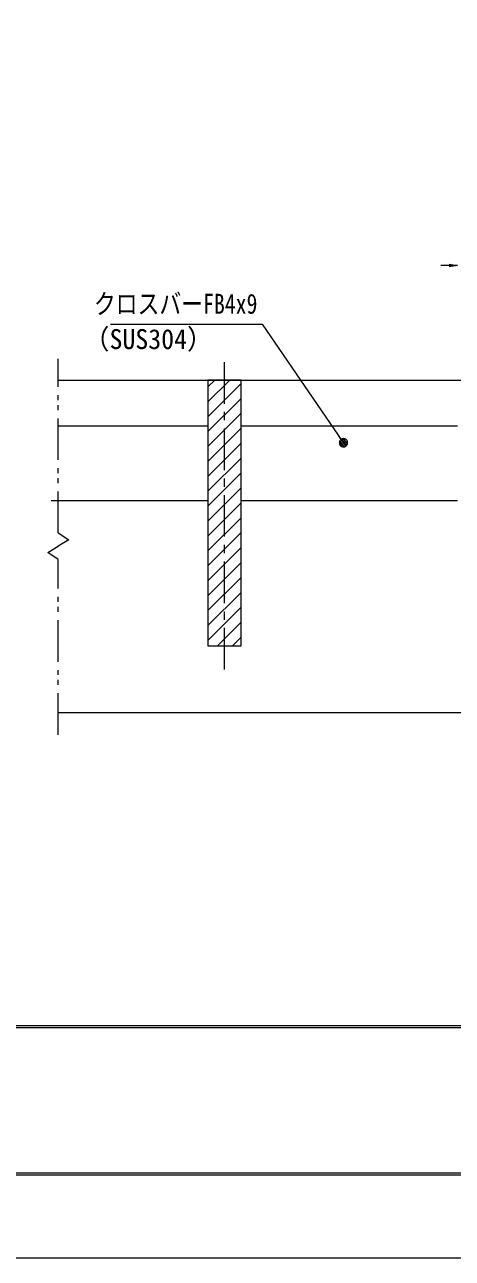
# Model space of a CAD drawing. Units: millimetres, scale not verified. Extents: x -1050 to 1050, y -742 to 742.
# Drawn here: x -422 to -165, y -742 to 0 of the extents above; entities that cross this region are included whole.
import ezdxf
from ezdxf.enums import TextEntityAlignment as Align

# ---------------------------------------------------------------- set-up
doc = ezdxf.new("R2010")
doc.units = ezdxf.units.MM
doc.header["$LTSCALE"] = 5
doc.linetypes.add('CHAIN1', pattern=[8, 5, -1, 1, -1])
doc.linetypes.add('DOUBLE_CHAIN1', pattern=[8.8, 5, -1, 0.6, -0.6, 0.6, -1])
for name, color, linetype, lineweight in [('0-0_7-図\u3000枠', 4, 'Continuous', 9), ('0-1_寸法注釈', 2, 'Continuous', 9), ('0-2_蓋', 5, 'Continuous', 9), ('0-3_0', 5, 'Continuous', 9), ('0-4_DEFPOINTS', 134, 'Continuous', 9), ('0-5_中心線', 6, 'CHAIN1', 9), ('0-7_想像線', 134, 'DOUBLE_CHAIN1', 9), ('0-8_ハッチング', 4, 'Continuous', 9)]:
    doc.layers.add(name, color=color, linetype=linetype, lineweight=lineweight)
doc.styles.add('ＭＳ ゴシック', font='')
doc.styles.get('ＭＳ ゴシック').set_extended_font_data('MS Gothic')

# ---------------------------------------------------------------- blocks, each defined once
blk = doc.blocks.new('_OPEN')
at = {"layer": '0-3_0', "color": 2}
blk.add_line((0, 0), (-5, 0), dxfattribs=at)
blk.add_lwpolyline([(-5, 0.833), (0, 0), (-5, -0.833)], dxfattribs=at)
blk = doc.blocks.new('_Dot')
at = {"layer": '0-3_0'}
for p, q in [((-2.5, 0), (-5, 0)), ((2.445, 0.5), (-2.445, 0.5)), ((1.997, 1.5), (-1.997, 1.5)), ((2.289, -0.995), (-2.289, -0.995)), ((1.499, -1.995), (-1.499, -1.995))]:
    blk.add_line(p, q, dxfattribs=at)
for points in [[(2.5, 0), (2.48, 0.313), (2.421, 0.622), (2.324, 0.92), (2.191, 1.204), (2.023, 1.469), (1.822, 1.711), (1.594, 1.926), (1.34, 2.111), (1.064, 2.262), (0.773, 2.378), (0.468, 2.456), (0.157, 2.495), (-0.157, 2.495), (-0.468, 2.456), (-0.773, 2.378), (-1.064, 2.262), (-1.34, 2.111), (-1.594, 1.926), (-1.822, 1.711), (-2.023, 1.469), (-2.191, 1.204), (-2.324, 0.92), (-2.421, 0.622), (-2.48, 0.313), (-2.5, 0), (0, 0)], [(-2.5, 0), (-2.48, -0.313), (-2.421, -0.622), (-2.324, -0.92), (-2.191, -1.204), (-2.023, -1.469), (-1.822, -1.711), (-1.594, -1.926), (-1.34, -2.111), (-1.064, -2.262), (-0.773, -2.378), (-0.468, -2.456), (-0.157, -2.495), (0.157, -2.495), (0.468, -2.456), (0.773, -2.378), (1.064, -2.262), (1.34, -2.111), (1.594, -1.926), (1.822, -1.711), (2.023, -1.469), (2.191, -1.204), (2.324, -0.92), (2.421, -0.622), (2.48, -0.313), (2.5, 0), (0, 0)]]:
    blk.add_lwpolyline(points, close=True, dxfattribs=at)

msp = doc.modelspace()

# ---------------------------------------------------------------- linework, layer by layer
at = {"layer": '0-0_7-図\u3000枠'}
for p, q in [((998.75, -602.5), (-973.75, -602.5)), ((998.75, -603.75), (-973.75, -603.75)), ((1000, -692.5), (-975, -692.5)), ((998.75, -691.25), (-973.75, -691.25))]:
    msp.add_line(p, q, dxfattribs=at)
at = {"layer": '0-1_寸法注釈'}
msp.add_line((-166.5, -144.975), (-171.5, -144.975), dxfattribs=at)
msp.add_lwpolyline([(-370.026, -180.308), (-278.854, -180.308), (-230.592, -250.84)], dxfattribs=at)
at = {"layer": '0-2_蓋'}
for p, q in [((-401.5, -213.884), (398.5, -213.884)), ((-311.5, -213.884), (-291.5, -213.884)), ((-311.5, -213.884), (-311.5, -373.884)), ((-291.5, -373.884), (-291.5, -213.884)), ((-401.5, -241.384), (-311.5, -241.384)), ((-291.5, -241.384), (-161.5, -241.384)), ((-405.711, -286.384), (-311.5, -286.384)), ((-291.5, -286.384), (-161.5, -286.384)), ((-311.5, -373.884), (-291.5, -373.884)), ((-401.5, -413.884), (398.5, -413.884))]:
    msp.add_line(p, q, dxfattribs=at)
at = {"layer": '0-4_DEFPOINTS'}
msp.add_lwpolyline([(-1050, -742.5), (-1050, 742.5), (1050, 742.5), (1050, -742.5)], close=True, dxfattribs=at)
at = {"layer": '0-5_中心線'}
msp.add_line((-301.5, -388.111), (-301.5, -201.182), dxfattribs=at)
at = {"layer": '0-7_想像線'}
msp.add_line((-401.5, -305.935), (-401.5, -201.182), dxfattribs=at)
for points in [[(-401.5, -305.935), (-395.207, -310.147), (-401.5, -313.884)], [(-401.5, -427.412), (-401.5, -321.833), (-407.793, -317.62), (-401.5, -313.884)]]:
    msp.add_lwpolyline(points, dxfattribs=at)
at = {"layer": '0-8_ハッチング'}
for p, q in [((-311.5, -217.982), (-307.402, -213.884)), ((-311.5, -226.962), (-298.422, -213.884)), ((-311.5, -235.942), (-291.5, -215.942)), ((-311.5, -244.923), (-291.5, -224.923)), ((-311.5, -253.903), (-291.5, -233.903)), ((-311.5, -262.883), (-291.5, -242.883)), ((-311.5, -271.863), (-291.5, -251.863)), ((-311.5, -280.844), (-291.5, -260.844)), ((-311.5, -289.824), (-291.5, -269.824)), ((-311.5, -298.804), (-291.5, -278.804)), ((-311.5, -307.784), (-291.5, -287.784)), ((-311.5, -316.765), (-291.5, -296.765)), ((-311.5, -325.745), (-291.5, -305.745)), ((-311.5, -334.725), (-291.5, -314.725)), ((-311.5, -343.705), (-291.5, -323.705)), ((-311.5, -352.686), (-291.5, -332.686)), ((-311.5, -361.666), (-291.5, -341.666)), ((-311.5, -370.646), (-291.5, -350.646)), ((-305.757, -373.884), (-291.5, -359.626)), ((-296.777, -373.884), (-291.5, -368.607))]:
    msp.add_line(p, q, dxfattribs=at)
msp.add_lwpolyline([(-291.5, -213.884), (-311.5, -213.884), (-311.5, -373.884), (-291.5, -373.884)], close=True, dxfattribs=at)

# ---------------------------------------------------------------- block references
at = {"layer": '0-1_寸法注釈'}
msp.add_blockref('_OPEN', (-161.5, -144.975), dxfattribs=at)
at = {"layer": '0-1_寸法注釈', "rotation": 304.93122}
msp.add_blockref('_Dot', (-230.02, -251.66), dxfattribs=at)

# ---------------------------------------------------------------- texts
at = {"layer": '0-1_寸法注釈', "color": 7, "style": 'ＭＳ ゴシック'}
for s, width, p in [('クロスバーFB4x9', 0.8, (-380.047, -177.621)), ('（SUS304）', 0.95, (-386.268, -198.864))]:
    msp.add_text(s, height=12.02, dxfattribs=dict(at, width=width)).set_placement(p, align=Align.BOTTOM_LEFT)

doc.saveas('drawing.dxf')
